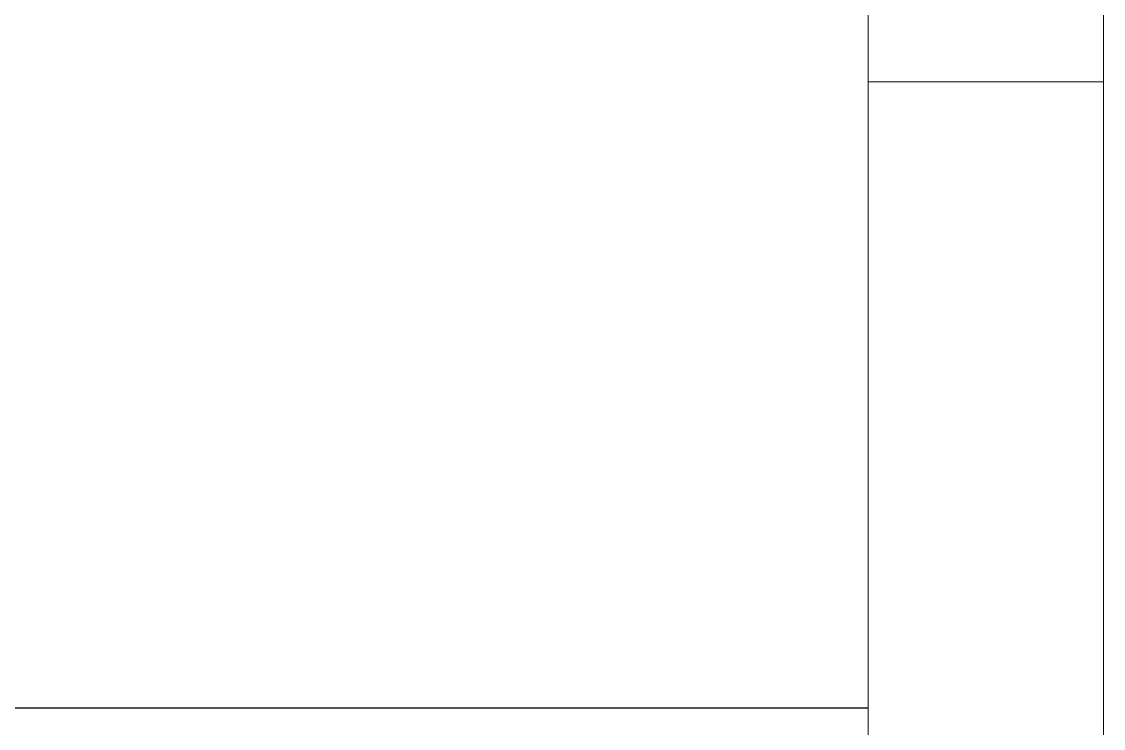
# Model space of a CAD drawing. Header units: inches. Extents: x -49881 to 95347, y -45374 to 27845.
# Drawn here: x 93017 to 95347, y 3585 to 5107 of the extents above; entities that cross this region are included whole.
import ezdxf

# ---------------------------------------------------------------- set-up
doc = ezdxf.new("R2010")
doc.units = ezdxf.units.IN
doc.header["$MEASUREMENT"] = 0
doc.layers.add('Layer 1', color=7, linetype='Continuous')

# ---------------------------------------------------------------- blocks, each defined once
blk = doc.blocks.new('Template Zicom')
at = {"color": 0}
blk.add_line((819.041, 158.563), (1079.14, 158.563), dxfattribs=at)
at = {"layer": 'Layer 1', "color": 5, "lineweight": 5}
blk.add_lwpolyline([(0, 772.203), (1092.093, 772.203), (1092.093, 0), (0, 0), (0, 772.203)], dxfattribs=at)
at = {"layer": 'Layer 1', "color": 0, "lineweight": 5}
for points in [[(12.953, 759.249), (1079.14, 759.249), (1079.14, 12.953), (12.953, 12.953), (12.953, 759.249)], [(1079.14, 12.953), (1079.14, 301.618)], [(1079.14, 193.021), (1092.093, 193.021)]]:
    blk.add_lwpolyline(points, dxfattribs=at)

msp = doc.modelspace()

# ---------------------------------------------------------------- block references
at = {"xscale": 39.116, "yscale": 39.116, "zscale": 39.116}
msp.add_blockref('Template Zicom', (52628.2, -2573.5), dxfattribs=at)

doc.saveas('drawing.dxf')
